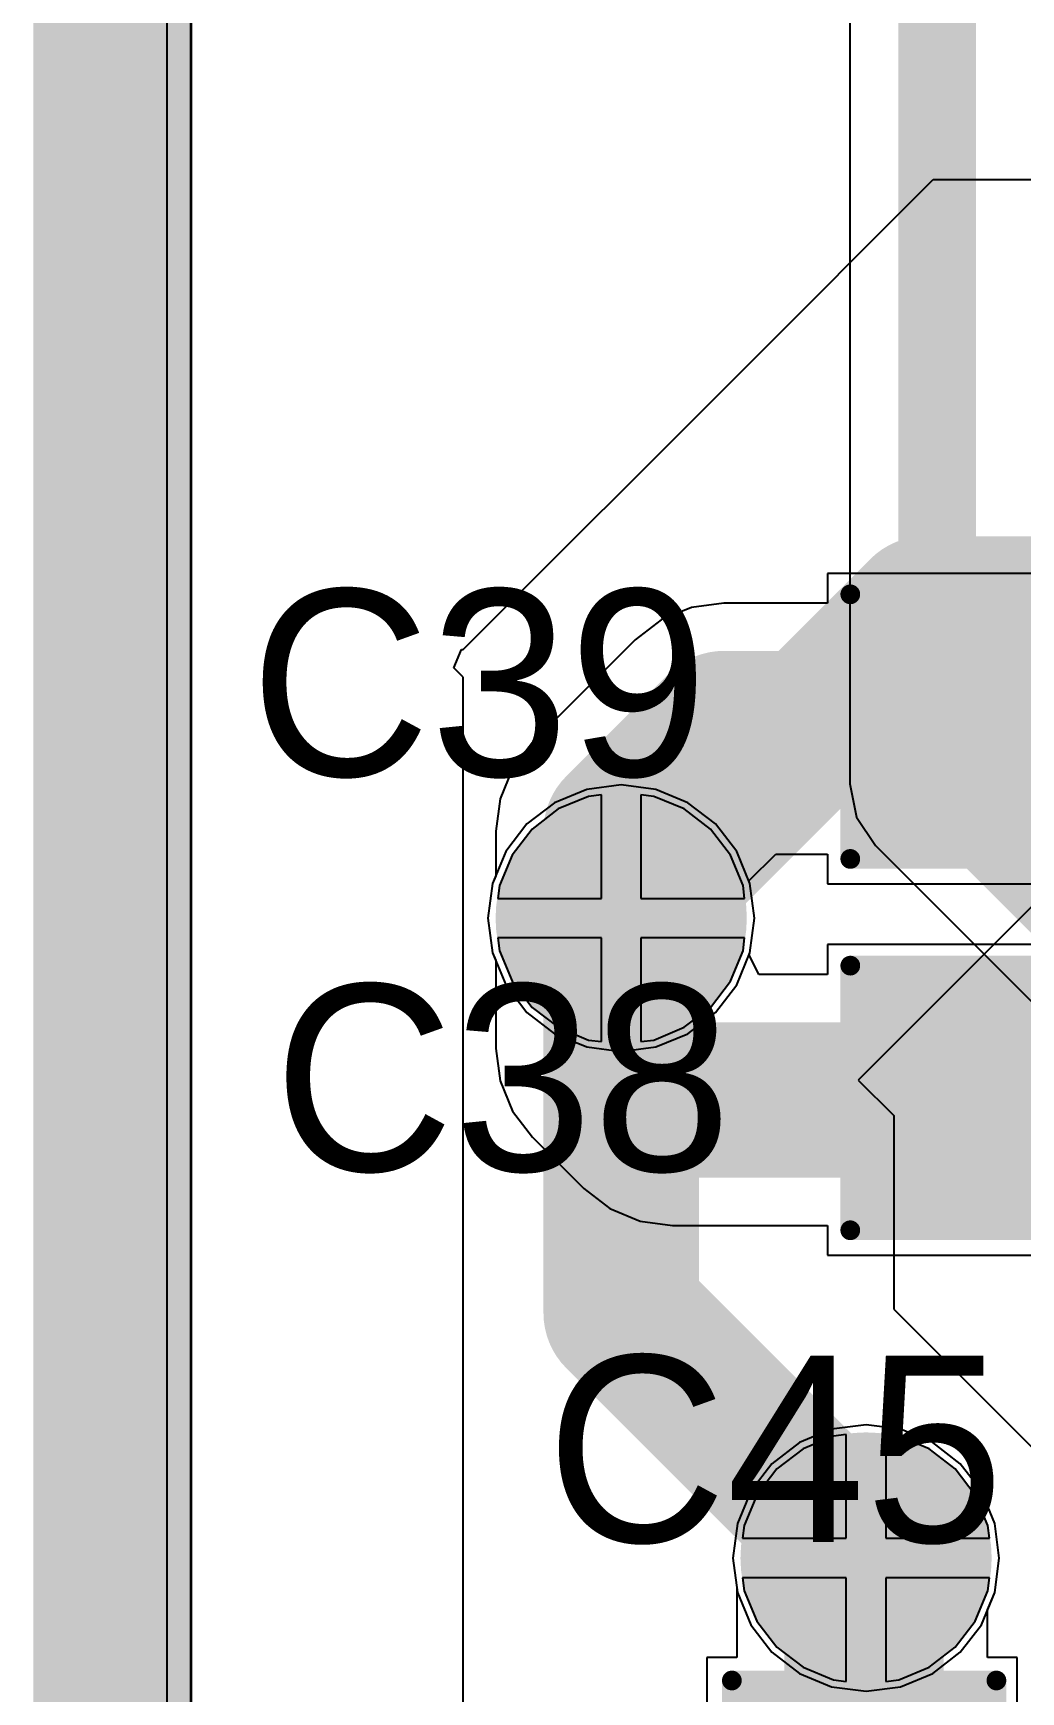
# Model space of a CAD drawing. Header units: millimetres. Extents: x -51 to 108, y 36 to 112.
# Drawn here: x 32.11 to 38.46, y 49.69 to 60.35 of the extents above; entities that cross this region are included whole.
import ezdxf

# ---------------------------------------------------------------- set-up
doc = ezdxf.new("R2010")
doc.units = ezdxf.units.MM
for name, color, linetype in [('BottomLayer', 5, 'Continuous'), ('BottomSolder', 6, 'Continuous'), ('InternalPlane1', 76, 'Continuous'), ('MidLayer1', 16, 'Continuous'), ('TopLayer', 1, 'Continuous'), ('TopOverlay', 2, 'Continuous'), ('TopSolder', 216, 'Continuous'), ('ViaHoleLayer', 16, 'Continuous')]:
    doc.layers.add(name, color=color, linetype=linetype)

# ---------------------------------------------------------------- blocks, each defined once
blk = doc.blocks.new('SM_0805_38')
at = {"layer": 'TopLayer'}
for points in [[(-1.778, -0.6985), (-0.508, -0.6985), (-1.778, 0.6985), (-0.508, 0.6985)], [(0.508, -0.6985), (1.778, -0.6985), (0.508, 0.6985), (1.778, 0.6985)]]:
    blk.add_solid(points, dxfattribs=at)
at = {"layer": 'TopOverlay'}
for points, const_width in [([(1.9304, 0.8382), (-1.9558, 0.8382)], 0.127), ([(-1.9558, 0.8382), (-1.9558, -0.8636)], 0.127), ([(1.9304, 0.8382), (1.9304, -0.8636)], 0.127), ([(0.4318, 0.635), (-0.4318, 0.635)], 0.1016), ([(0.4318, -0.635), (-0.4318, -0.635)], 0.1016), ([(1.9304, -0.8636), (-1.9558, -0.8636)], 0.127)]:
    blk.add_lwpolyline(points, dxfattribs=dict(at, const_width=const_width))
for points, const_width in [([(-1.98755, 0.8382, 1), (-1.92405, 0.8382, 1)], 0.0635), ([(-1.98755, 0.8382, 1), (-1.92405, 0.8382, 1)], 0.0635), ([(1.89865, 0.8382, 1), (1.96215, 0.8382, 1)], 0.0635), ([(1.89865, 0.8382, 1), (1.96215, 0.8382, 1)], 0.0635), ([(-0.4572, 0.635, 1), (-0.4064, 0.635, 1)], 0.0508), ([(0.4064, 0.635, 1), (0.4572, 0.635, 1)], 0.0508), ([(-0.4572, -0.635, 1), (-0.4064, -0.635, 1)], 0.0508), ([(0.4064, -0.635, 1), (0.4572, -0.635, 1)], 0.0508), ([(-1.98755, -0.8636, 1), (-1.92405, -0.8636, 1)], 0.0635), ([(-1.98755, -0.8636, 1), (-1.92405, -0.8636, 1)], 0.0635), ([(1.89865, -0.8636, 1), (1.96215, -0.8636, 1)], 0.0635), ([(1.89865, -0.8636, 1), (1.96215, -0.8636, 1)], 0.0635)]:
    blk.add_lwpolyline(points, format="xyb", close=True, dxfattribs=dict(at, const_width=const_width))
at = {"layer": 'TopSolder'}
for points in [[(-1.8796, -0.8001), (-0.4064, -0.8001), (-1.8796, 0.8001), (-0.4064, 0.8001)], [(0.4064, -0.8001), (1.8796, -0.8001), (0.4064, 0.8001), (1.8796, 0.8001)]]:
    blk.add_solid(points, dxfattribs=at)
blk = doc.blocks.new('SM_0805_39')
at = {"layer": 'TopLayer'}
for points in [[(-1.778, -0.6985), (-0.508, -0.6985), (-1.778, 0.6985), (-0.508, 0.6985)], [(0.508, -0.6985), (1.778, -0.6985), (0.508, 0.6985), (1.778, 0.6985)]]:
    blk.add_solid(points, dxfattribs=at)
at = {"layer": 'TopOverlay'}
for points, const_width in [([(1.9304, 0.8382), (-1.9558, 0.8382)], 0.127), ([(-1.9558, 0.8382), (-1.9558, -0.8636)], 0.127), ([(1.9304, 0.8382), (1.9304, -0.8636)], 0.127), ([(0.4318, 0.635), (-0.4318, 0.635)], 0.1016), ([(0.4318, -0.635), (-0.4318, -0.635)], 0.1016), ([(1.9304, -0.8636), (-1.9558, -0.8636)], 0.127)]:
    blk.add_lwpolyline(points, dxfattribs=dict(at, const_width=const_width))
for points, const_width in [([(-1.98755, 0.8382, 1), (-1.92405, 0.8382, 1)], 0.0635), ([(-1.98755, 0.8382, 1), (-1.92405, 0.8382, 1)], 0.0635), ([(1.89865, 0.8382, 1), (1.96215, 0.8382, 1)], 0.0635), ([(1.89865, 0.8382, 1), (1.96215, 0.8382, 1)], 0.0635), ([(-0.4572, 0.635, 1), (-0.4064, 0.635, 1)], 0.0508), ([(0.4064, 0.635, 1), (0.4572, 0.635, 1)], 0.0508), ([(-0.4572, -0.635, 1), (-0.4064, -0.635, 1)], 0.0508), ([(0.4064, -0.635, 1), (0.4572, -0.635, 1)], 0.0508), ([(-1.98755, -0.8636, 1), (-1.92405, -0.8636, 1)], 0.0635), ([(-1.98755, -0.8636, 1), (-1.92405, -0.8636, 1)], 0.0635), ([(1.89865, -0.8636, 1), (1.96215, -0.8636, 1)], 0.0635), ([(1.89865, -0.8636, 1), (1.96215, -0.8636, 1)], 0.0635)]:
    blk.add_lwpolyline(points, format="xyb", close=True, dxfattribs=dict(at, const_width=const_width))
at = {"layer": 'TopSolder'}
for points in [[(-1.8796, -0.8001), (-0.4064, -0.8001), (-1.8796, 0.8001), (-0.4064, 0.8001)], [(0.4064, -0.8001), (1.8796, -0.8001), (0.4064, 0.8001), (1.8796, 0.8001)]]:
    blk.add_solid(points, dxfattribs=at)
blk = doc.blocks.new('SM_0805_45')
at = {"layer": 'TopLayer'}
for points in [[(-1.778, -0.6985), (-0.508, -0.6985), (-1.778, 0.6985), (-0.508, 0.6985)], [(0.508, -0.6985), (1.778, -0.6985), (0.508, 0.6985), (1.778, 0.6985)]]:
    blk.add_solid(points, dxfattribs=at)
at = {"layer": 'TopOverlay'}
for points, const_width in [([(-1.9558, 0.8382), (1.9304, 0.8382)], 0.127), ([(-1.9558, 0.8382), (-1.9558, -0.8636)], 0.127), ([(1.9304, 0.8382), (1.9304, -0.8636)], 0.127), ([(-0.4318, 0.635), (0.4318, 0.635)], 0.1016), ([(-0.4318, -0.635), (0.4318, -0.635)], 0.1016), ([(-1.9558, -0.8636), (1.9304, -0.8636)], 0.127)]:
    blk.add_lwpolyline(points, dxfattribs=dict(at, const_width=const_width))
for points, const_width in [([(-1.98755, 0.8382, 1), (-1.92405, 0.8382, 1)], 0.0635), ([(-1.98755, 0.8382, 1), (-1.92405, 0.8382, 1)], 0.0635), ([(1.89865, 0.8382, 1), (1.96215, 0.8382, 1)], 0.0635), ([(1.89865, 0.8382, 1), (1.96215, 0.8382, 1)], 0.0635), ([(-0.4572, 0.635, 1), (-0.4064, 0.635, 1)], 0.0508), ([(0.4064, 0.635, 1), (0.4572, 0.635, 1)], 0.0508), ([(-0.4572, -0.635, 1), (-0.4064, -0.635, 1)], 0.0508), ([(0.4064, -0.635, 1), (0.4572, -0.635, 1)], 0.0508), ([(-1.98755, -0.8636, 1), (-1.92405, -0.8636, 1)], 0.0635), ([(-1.98755, -0.8636, 1), (-1.92405, -0.8636, 1)], 0.0635), ([(1.89865, -0.8636, 1), (1.96215, -0.8636, 1)], 0.0635), ([(1.89865, -0.8636, 1), (1.96215, -0.8636, 1)], 0.0635)]:
    blk.add_lwpolyline(points, format="xyb", close=True, dxfattribs=dict(at, const_width=const_width))
at = {"layer": 'TopSolder'}
for points in [[(-1.8796, -0.8001), (-0.4064, -0.8001), (-1.8796, 0.8001), (-0.4064, 0.8001)], [(0.4064, -0.8001), (1.8796, -0.8001), (0.4064, 0.8001), (1.8796, 0.8001)]]:
    blk.add_solid(points, dxfattribs=at)

msp = doc.modelspace()

# ---------------------------------------------------------------- linework, layer by layer
at = {"layer": 'BottomLayer'}
for p, q in [((33.122, 42.596), (33.122, 84.176)), ((37.361, 65.659), (37.361, 55.524)), ((35.668, 55.489), (35.462, 55.403)), ((35.89, 55.518), (35.668, 55.489)), ((36.112, 55.489), (35.89, 55.518)), ((36.319, 55.403), (36.112, 55.489)), ((37.361, 55.524), (37.404, 55.31)), ((35.462, 55.403), (35.284, 55.267)), ((36.496, 55.267), (36.319, 55.403)), ((35.284, 55.267), (35.148, 55.089)), ((36.633, 55.089), (36.496, 55.267)), ((37.404, 55.31), (37.526, 55.128)), ((35.148, 55.089), (35.062, 54.883)), ((36.718, 54.883), (36.633, 55.089)), ((37.526, 55.128), (44.296, 48.358)), ((35.062, 54.883), (35.033, 54.661)), ((36.748, 54.661), (36.718, 54.883)), ((35.033, 54.661), (35.062, 54.439)), ((36.718, 54.439), (36.748, 54.661)), ((35.062, 54.439), (35.148, 54.232)), ((36.633, 54.232), (36.718, 54.439)), ((35.148, 54.232), (35.284, 54.055)), ((36.496, 54.055), (36.633, 54.232)), ((35.284, 54.055), (35.462, 53.918)), ((36.319, 53.918), (36.496, 54.055)), ((35.462, 53.918), (35.668, 53.833)), ((36.112, 53.833), (36.319, 53.918)), ((35.668, 53.833), (35.89, 53.803)), ((35.89, 53.803), (36.112, 53.833)), ((37.243, 51.374), (37.036, 51.288)), ((37.465, 51.403), (37.243, 51.374)), ((37.687, 51.374), (37.465, 51.403)), ((37.894, 51.288), (37.687, 51.374)), ((37.036, 51.288), (36.859, 51.152)), ((38.071, 51.152), (37.894, 51.288)), ((36.859, 51.152), (36.723, 50.975)), ((38.207, 50.975), (38.071, 51.152)), ((36.723, 50.975), (36.637, 50.768)), ((38.293, 50.768), (38.207, 50.975)), ((36.637, 50.768), (36.608, 50.546)), ((38.322, 50.546), (38.293, 50.768)), ((36.608, 50.546), (36.637, 50.324)), ((38.293, 50.324), (38.322, 50.546)), ((36.637, 50.324), (36.723, 50.117)), ((38.207, 50.117), (38.293, 50.324)), ((36.723, 50.117), (36.859, 49.94)), ((38.071, 49.94), (38.207, 50.117)), ((36.859, 49.94), (37.036, 49.804)), ((37.894, 49.804), (38.071, 49.94)), ((37.036, 49.804), (37.243, 49.718)), ((37.243, 49.718), (37.465, 49.689)), ((37.465, 49.689), (37.687, 49.718)), ((37.687, 49.718), (37.894, 49.804))]:
    msp.add_line(p, q, dxfattribs=at)
at = {"layer": 'BottomLayer', "const_width": 0.5}
for points in [[(37.922, 55.524), (37.922, 65.659)], [(37.922, 55.524), (44.856, 48.59)]]:
    msp.add_lwpolyline(points, dxfattribs=at)
at = {"layer": 'BottomLayer'}
for points, const_width in [([(37.797, 55.524, 1), (38.047, 55.524, 1)], 0.25), ([(37.797, 55.524, 1), (38.047, 55.524, 1)], 0.25), ([(35.615, 54.661, 1), (36.165, 54.661, 1)], 0.55), ([(37.19, 50.546, 1), (37.74, 50.546, 1)], 0.55)]:
    msp.add_lwpolyline(points, format="xyb", close=True, dxfattribs=dict(at, const_width=const_width))
at = {"layer": 'BottomSolder', "const_width": 0.652}
for points in [[(35.564, 54.661, 1), (36.216, 54.661, 1)], [(37.139, 50.546, 1), (37.791, 50.546, 1)]]:
    msp.add_lwpolyline(points, format="xyb", close=True, dxfattribs=at)
at = {"layer": 'InternalPlane1'}
msp.add_line((33.126, 41.066), (33.126, 84.228), dxfattribs=at)
at = {"layer": 'InternalPlane1', "const_width": 1.016}
msp.add_lwpolyline([(32.616, 40.97), (32.616, 86.741)], dxfattribs=at)
at = {"layer": 'InternalPlane1', "const_width": 0.808}
for points in [[(35.486, 54.661, 1), (36.294, 54.661, 1)], [(37.061, 50.546, 1), (37.869, 50.546, 1)]]:
    msp.add_lwpolyline(points, format="xyb", close=True, dxfattribs=at)
at = {"layer": 'MidLayer1'}
for p, q in [((36.678, 58.191), (37.897, 59.411)), ((37.897, 59.411), (39.858, 59.411)), ((34.874, 56.388), (36.678, 58.191)), ((34.814, 56.271), (34.862, 56.388)), ((34.862, 56.388), (34.874, 56.388)), ((34.874, 56.21), (34.814, 56.271)), ((34.874, 51.054), (34.874, 56.21)), ((35.485, 55.363), (35.317, 55.234)), ((35.68, 55.444), (35.485, 55.363)), ((35.763, 55.455), (35.68, 55.444)), ((35.763, 54.788), (35.763, 55.455)), ((36.1, 55.444), (36.017, 55.455)), ((36.017, 55.455), (36.017, 54.788)), ((36.296, 55.363), (36.1, 55.444)), ((36.464, 55.234), (36.296, 55.363)), ((35.317, 55.234), (35.188, 55.066)), ((36.592, 55.066), (36.464, 55.234)), ((35.188, 55.066), (35.107, 54.871)), ((36.674, 54.871), (36.592, 55.066)), ((38.887, 55.093), (37.414, 53.619)), ((35.107, 54.871), (35.096, 54.788)), ((36.684, 54.788), (36.674, 54.871)), ((35.096, 54.788), (35.763, 54.788)), ((36.017, 54.788), (36.684, 54.788)), ((35.763, 54.534), (35.096, 54.534)), ((35.096, 54.534), (35.107, 54.451)), ((35.763, 53.867), (35.763, 54.534)), ((36.684, 54.534), (36.017, 54.534)), ((36.017, 54.534), (36.017, 53.867)), ((36.674, 54.451), (36.684, 54.534)), ((35.107, 54.451), (35.188, 54.255)), ((36.592, 54.255), (36.674, 54.451)), ((35.188, 54.255), (35.317, 54.087)), ((36.464, 54.087), (36.592, 54.255)), ((35.317, 54.087), (35.485, 53.959)), ((36.296, 53.959), (36.464, 54.087)), ((35.485, 53.959), (35.68, 53.877)), ((35.68, 53.877), (35.763, 53.867)), ((36.017, 53.867), (36.1, 53.877)), ((36.1, 53.877), (36.296, 53.959)), ((37.414, 53.619), (37.643, 53.391)), ((37.643, 53.391), (37.643, 52.146)), ((37.643, 52.146), (39.37, 50.419)), ((37.255, 51.329), (37.06, 51.248)), ((37.338, 51.34), (37.255, 51.329)), ((37.338, 50.673), (37.338, 51.34)), ((37.675, 51.329), (37.592, 51.34)), ((37.592, 51.34), (37.592, 50.673)), ((37.87, 51.248), (37.675, 51.329)), ((37.06, 51.248), (36.892, 51.119)), ((38.038, 51.119), (37.87, 51.248)), ((36.892, 51.119), (36.763, 50.951)), ((38.167, 50.951), (38.038, 51.119)), ((34.874, 49.251), (34.874, 51.054)), ((36.763, 50.951), (36.682, 50.756)), ((38.248, 50.756), (38.167, 50.951)), ((36.682, 50.756), (36.671, 50.673)), ((36.671, 50.673), (37.338, 50.673)), ((37.592, 50.673), (38.259, 50.673)), ((38.259, 50.673), (38.248, 50.756)), ((37.338, 50.419), (36.671, 50.419)), ((36.671, 50.419), (36.682, 50.336)), ((37.338, 49.752), (37.338, 50.419)), ((38.259, 50.419), (37.592, 50.419)), ((37.592, 50.419), (37.592, 49.752)), ((38.248, 50.336), (38.259, 50.419)), ((36.682, 50.336), (36.763, 50.141)), ((38.167, 50.141), (38.248, 50.336)), ((36.763, 50.141), (36.892, 49.973)), ((38.038, 49.973), (38.167, 50.141)), ((36.892, 49.973), (37.06, 49.844)), ((37.87, 49.844), (38.038, 49.973)), ((37.06, 49.844), (37.255, 49.763)), ((37.675, 49.763), (37.87, 49.844)), ((37.255, 49.763), (37.338, 49.752)), ((37.592, 49.752), (37.675, 49.763))]:
    msp.add_line(p, q, dxfattribs=at)
at = {"layer": 'MidLayer1', "const_width": 1}
for points in [[(35.89, 54.661), (37.846, 56.617)], [(37.846, 56.617), (41.173, 56.617)], [(35.89, 52.121), (35.89, 54.661)], [(35.89, 52.121), (37.465, 50.546)], [(37.465, 47.981), (37.465, 50.546)]]:
    msp.add_lwpolyline(points, dxfattribs=at)
at = {"layer": 'MidLayer1'}
for points, const_width in [([(37.596, 56.617, 1), (38.096, 56.617, 1)], 0.5), ([(37.596, 56.617, 1), (38.096, 56.617, 1)], 0.5), ([(35.615, 54.661, 1), (36.165, 54.661, 1)], 0.55), ([(35.64, 54.661, 1), (36.14, 54.661, 1)], 0.5), ([(35.64, 54.661, 1), (36.14, 54.661, 1)], 0.5), ([(35.64, 52.121, 1), (36.14, 52.121, 1)], 0.5), ([(35.64, 52.121, 1), (36.14, 52.121, 1)], 0.5), ([(37.19, 50.546, 1), (37.74, 50.546, 1)], 0.55), ([(37.215, 50.546, 1), (37.715, 50.546, 1)], 0.5), ([(37.215, 50.546, 1), (37.715, 50.546, 1)], 0.5)]:
    msp.add_lwpolyline(points, format="xyb", close=True, dxfattribs=dict(at, const_width=const_width))
at = {"layer": 'TopLayer'}
for p, q in [((32.969, 40.538), (32.969, 84.201)), ((39.086, 56.878), (37.216, 56.878)), ((37.216, 56.878), (37.216, 56.687)), ((36.342, 56.659), (36.147, 56.579)), ((36.551, 56.687), (36.342, 56.659)), ((37.216, 56.687), (36.551, 56.687)), ((36.147, 56.579), (35.98, 56.451)), ((35.98, 56.451), (35.32, 55.79)), ((35.32, 55.79), (35.191, 55.623)), ((35.191, 55.623), (35.111, 55.428)), ((35.111, 55.428), (35.083, 55.22)), ((35.083, 55.22), (35.083, 54.934)), ((36.711, 54.9), (36.885, 55.073)), ((36.885, 55.073), (37.216, 55.073)), ((37.216, 55.073), (37.216, 54.882)), ((35.083, 54.934), (35.062, 54.883)), ((35.062, 54.883), (35.033, 54.661)), ((36.718, 54.883), (36.711, 54.9)), ((36.748, 54.661), (36.718, 54.883)), ((37.216, 54.882), (39.086, 54.882)), ((35.033, 54.661), (35.062, 54.439)), ((36.718, 54.439), (36.748, 54.661)), ((35.062, 54.439), (35.083, 54.388)), ((36.713, 54.426), (36.718, 54.439)), ((36.775, 54.299), (36.713, 54.426)), ((39.086, 54.491), (37.216, 54.491)), ((37.216, 54.491), (37.216, 54.299)), ((35.083, 54.388), (35.083, 53.823)), ((37.216, 54.299), (36.775, 54.299)), ((35.083, 53.823), (35.111, 53.614)), ((35.111, 53.614), (35.191, 53.419)), ((35.191, 53.419), (35.32, 53.252)), ((35.32, 53.252), (35.65, 52.922)), ((35.65, 52.922), (35.817, 52.794)), ((35.817, 52.794), (36.012, 52.713)), ((36.012, 52.713), (36.22, 52.685)), ((36.22, 52.685), (37.216, 52.685)), ((37.216, 52.685), (37.216, 52.494)), ((37.216, 52.494), (39.086, 52.494)), ((37.243, 51.374), (37.036, 51.288)), ((37.465, 51.403), (37.243, 51.374)), ((37.687, 51.374), (37.465, 51.403)), ((37.894, 51.288), (37.687, 51.374)), ((37.036, 51.288), (36.859, 51.152)), ((38.071, 51.152), (37.894, 51.288)), ((36.859, 51.152), (36.723, 50.975)), ((38.207, 50.975), (38.071, 51.152)), ((36.723, 50.975), (36.637, 50.768)), ((38.293, 50.768), (38.207, 50.975)), ((36.637, 50.768), (36.608, 50.546)), ((38.322, 50.546), (38.293, 50.768)), ((36.608, 50.546), (36.633, 50.356)), ((38.293, 50.324), (38.322, 50.546)), ((36.633, 50.356), (36.633, 49.906)), ((38.247, 50.212), (38.293, 50.324)), ((38.247, 49.906), (38.247, 50.212)), ((36.633, 49.906), (36.441, 49.906)), ((36.441, 49.906), (36.441, 48.036)), ((38.438, 49.906), (38.247, 49.906)), ((38.438, 48.036), (38.438, 49.906))]:
    msp.add_line(p, q, dxfattribs=at)
at = {"layer": 'TopLayer', "const_width": 1}
for points in [[(35.89, 55.22), (36.551, 55.88)], [(36.551, 55.88), (38.151, 55.88)], [(35.89, 54.661), (35.89, 55.22)], [(35.89, 53.823), (35.89, 54.661)], [(35.89, 53.823), (36.22, 53.492)], [(36.22, 53.492), (38.151, 53.492)], [(37.44, 50.521), (37.465, 50.546)], [(37.44, 48.971), (37.44, 50.521)]]:
    msp.add_lwpolyline(points, dxfattribs=at)
at = {"layer": 'TopLayer'}
for points, const_width in [([(36.301, 55.88, 1), (36.801, 55.88, 1)], 0.5), ([(36.301, 55.88, 1), (36.801, 55.88, 1)], 0.5), ([(37.901, 55.88, 1), (38.401, 55.88, 1)], 0.5), ([(35.64, 55.22, 1), (36.14, 55.22, 1)], 0.5), ([(35.64, 55.22, 1), (36.14, 55.22, 1)], 0.5), ([(35.615, 54.661, 1), (36.165, 54.661, 1)], 0.55), ([(35.64, 54.661, 1), (36.14, 54.661, 1)], 0.5), ([(35.64, 54.661, 1), (36.14, 54.661, 1)], 0.5), ([(35.64, 53.823, 1), (36.14, 53.823, 1)], 0.5), ([(35.64, 53.823, 1), (36.14, 53.823, 1)], 0.5), ([(35.97, 53.492, 1), (36.47, 53.492, 1)], 0.5), ([(35.97, 53.492, 1), (36.47, 53.492, 1)], 0.5), ([(37.901, 53.492, 1), (38.401, 53.492, 1)], 0.5), ([(37.19, 50.546, 1), (37.74, 50.546, 1)], 0.55), ([(37.19, 50.521, 1), (37.69, 50.521, 1)], 0.5), ([(37.19, 50.521, 1), (37.69, 50.521, 1)], 0.5), ([(37.215, 50.546, 1), (37.715, 50.546, 1)], 0.5)]:
    msp.add_lwpolyline(points, format="xyb", close=True, dxfattribs=dict(at, const_width=const_width))
at = {"layer": 'TopOverlay', "const_width": 0.3}
msp.add_lwpolyline([(32.766, 40.97), (32.766, 86.741)], dxfattribs=at)
at = {"layer": 'TopSolder', "const_width": 0.652}
for points in [[(35.564, 54.661, 1), (36.216, 54.661, 1)], [(37.139, 50.546, 1), (37.791, 50.546, 1)]]:
    msp.add_lwpolyline(points, format="xyb", close=True, dxfattribs=at)
at = {"layer": 'ViaHoleLayer', "const_width": 0.3}
for points in [[(35.74, 54.661, 1), (36.04, 54.661, 1)], [(37.315, 50.546, 1), (37.615, 50.546, 1)]]:
    msp.add_lwpolyline(points, format="xyb", close=True, dxfattribs=at)

# ---------------------------------------------------------------- block references
for name, p, rotation in [('SM_0805_39', (39.294, 55.88), 180), ('SM_0805_38', (39.294, 53.492), 180), ('SM_0805_45', (37.44, 47.828), 90)]:
    msp.add_blockref(name, p, dxfattribs=dict(rotation=rotation))

# ---------------------------------------------------------------- texts
at = {"layer": 'TopOverlay'}
for s, p in [('C39', (33.503, 55.575)), ('C38', (33.655, 53.035)), ('C45', (35.408, 50.648))]:
    msp.add_text(s, height=1.2, dxfattribs=at).set_placement(p)

doc.saveas('drawing.dxf')
